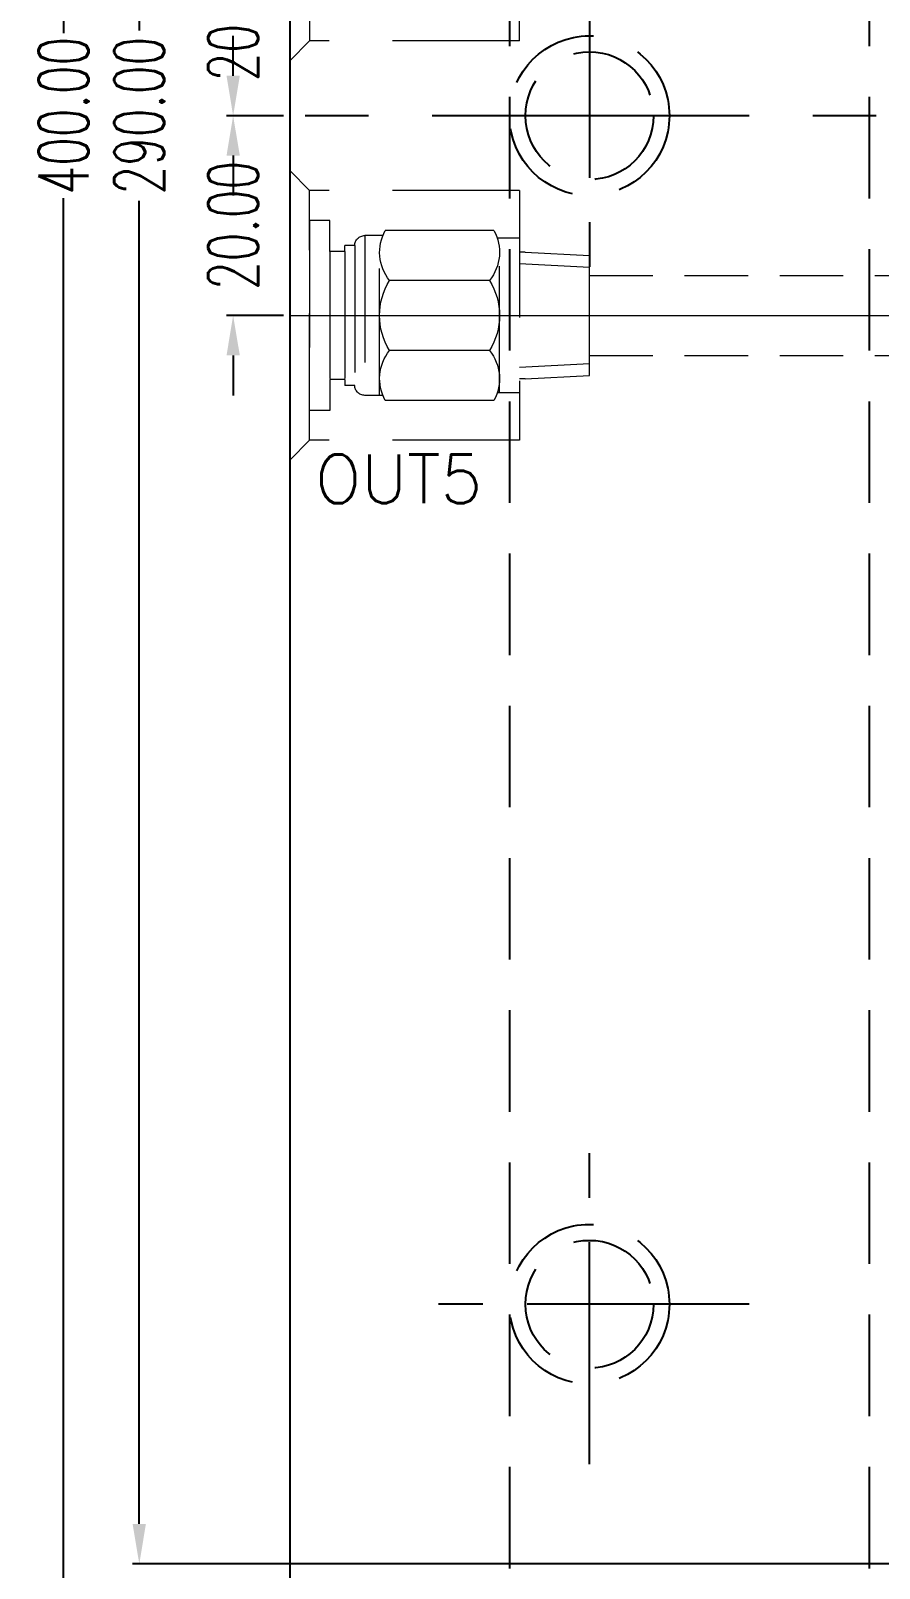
# Model space of a CAD drawing. Header units: inches. Extents: x 160917 to 162189, y -51061 to -50161.
# Drawn here: x 161370.5 to 161455.4, y -50557.6 to -50403.7 of the extents above; entities that cross this region are included whole.
import ezdxf
from ezdxf.enums import TextEntityAlignment as Align

# ---------------------------------------------------------------- set-up
doc = ezdxf.new("R2010")
doc.units = ezdxf.units.IN
doc.header["$LTSCALE"] = 2
doc.header["$MEASUREMENT"] = 0
doc.header["$PDMODE"] = 3
doc.header["$PDSIZE"] = 0.3125
doc.linetypes.add('CENTER', pattern=[50.8, 31.75, -6.35, 6.35, -6.35])
doc.linetypes.add('HIDDEN', pattern=[9.525, 6.35, -3.175])
doc.layers.get('0').update_dxf_attribs({"linetype": 'CONTINUOUS'})
doc.layers.get('Defpoints').update_dxf_attribs({"linetype": 'CONTINUOUS'})
for name, color, linetype in [('5', 5, 'CONTINUOUS'), ('COOL', 122, 'CONTINUOUS'), ('WT', 4, 'CONTINUOUS')]:
    doc.layers.add(name, color=color, linetype=linetype)
doc.layers.add('dim', color=3, linetype='CONTINUOUS', lineweight=15)
doc.layers.add('WR', color=122, linetype='HIDDEN', lineweight=18)
doc.styles.get("Standard").update_dxf_attribs({"font": 'txt.shx', "width": 0.67})
doc.dimstyles.new('2.00', dxfattribs={"dimtxt": 5, "dimasz": 4, "dimexe": 0.666, "dimexo": 0.626, "dimgap": 1, "dimtad": 0, "dimzin": 0, "dimdsep": 46, "dimtxsty": 'Standard', "dimcen": 0.09, "dimclrd": 3, "dimclre": 3, "dimclrt": 7, "dimazin": 0, "dimtfac": 1, "dimtofl": 0, "dimtmove": 0, "dimatfit": 0, "dimfxl": 0, "dimtolj": 1, "dimtzin": 0, "dimarcsym": 0})

# ---------------------------------------------------------------- blocks, each defined once
blk = doc.blocks.new('*D35640')
at = {"layer": 'Defpoints', "color": 0}
for p in [(161381.38, -50267.21), (161466.81, -50267.21), (161466.81, -50557.21)]:
    blk.add_point(p, dxfattribs=at)
at = {"layer": 'dim', "color": 3, "linetype": 'ByBlock', "lineweight": -2}
for p, q in [((161466.19, -50267.21), (161380.71, -50267.21)), ((161381.38, -50271.21), (161381.38, -50403.67)), ((161381.38, -50553.21), (161381.38, -50420.75)), ((161466.19, -50557.21), (161380.71, -50557.21))]:
    blk.add_line(p, q, dxfattribs=at)
at = {"layer": 'dim', "color": 3, "linetype": 'ByBlock'}
for points in [[(161382.04, -50271.21), (161380.71, -50271.21), (161381.38, -50267.21)], [(161380.71, -50553.21), (161382.04, -50553.21), (161381.38, -50557.21)]]:
    blk.add_solid(points, dxfattribs=at)
at = {"layer": 'dim', "color": 7, "linetype": 'ByBlock', "insert": (161381.38, -50412.21), "char_height": 5, "attachment_point": 5, "rotation": 90}
blk.add_mtext('\\A1;290.00', dxfattribs=at)
blk = doc.blocks.new('*D35641')
at = {"layer": 'Defpoints', "color": 0}
for p in [(161373.8, -50212.21), (161399.43, -50212.21), (161399.43, -50612.21)]:
    blk.add_point(p, dxfattribs=at)
at = {"layer": 'dim', "color": 3, "linetype": 'ByBlock', "lineweight": -2}
for p, q in [((161398.8, -50212.21), (161373.13, -50212.21)), ((161373.8, -50216.21), (161373.8, -50403.95)), ((161373.8, -50608.21), (161373.8, -50420.47)), ((161398.8, -50612.21), (161373.13, -50612.21))]:
    blk.add_line(p, q, dxfattribs=at)
at = {"layer": 'dim', "color": 3, "linetype": 'ByBlock'}
for points in [[(161374.47, -50216.21), (161373.13, -50216.21), (161373.8, -50212.21)], [(161373.13, -50608.21), (161374.47, -50608.21), (161373.8, -50612.21)]]:
    blk.add_solid(points, dxfattribs=at)
at = {"layer": 'dim', "color": 7, "linetype": 'ByBlock', "insert": (161373.8, -50412.21), "char_height": 5, "attachment_point": 5, "rotation": 90}
blk.add_mtext('\\A1;400.00', dxfattribs=at)
blk = doc.blocks.new('*D37207')
at = {"layer": 'Defpoints', "color": 0}
for p in [(161390.77, -50392.21), (161396.43, -50392.21), (161396.43, -50412.21)]:
    blk.add_point(p, dxfattribs=at)
at = {"layer": 'dim', "color": 3, "linetype": 'ByBlock', "lineweight": -2}
for p, q in [((161390.77, -50388.21), (161390.77, -50384.21)), ((161395.8, -50392.21), (161390.11, -50392.21)), ((161395.8, -50412.21), (161390.11, -50412.21)), ((161390.77, -50416.21), (161390.77, -50420.21))]:
    blk.add_line(p, q, dxfattribs=at)
at = {"layer": 'dim', "color": 3, "linetype": 'ByBlock'}
for points in [[(161390.11, -50388.21), (161391.44, -50388.21), (161390.77, -50392.21)], [(161391.44, -50416.21), (161390.11, -50416.21), (161390.77, -50412.21)]]:
    blk.add_solid(points, dxfattribs=at)
at = {"layer": 'dim', "color": 7, "linetype": 'ByBlock', "insert": (161390.77, -50402.31), "char_height": 5, "attachment_point": 5, "rotation": 90}
blk.add_mtext('\\A1;20.00', dxfattribs=at)
blk = doc.blocks.new('*D37215')
at = {"layer": 'Defpoints', "color": 0}
for p in [(161396.43, -50412.21), (161390.77, -50432.21), (161396.43, -50432.21)]:
    blk.add_point(p, dxfattribs=at)
at = {"layer": 'dim', "color": 3, "linetype": 'ByBlock', "lineweight": -2}
for p, q in [((161390.77, -50408.21), (161390.77, -50404.21)), ((161395.8, -50412.21), (161390.11, -50412.21)), ((161395.8, -50432.21), (161390.11, -50432.21)), ((161390.77, -50436.21), (161390.77, -50440.21))]:
    blk.add_line(p, q, dxfattribs=at)
at = {"layer": 'dim', "color": 3, "linetype": 'ByBlock'}
for points in [[(161390.11, -50408.21), (161391.44, -50408.21), (161390.77, -50412.21)], [(161391.44, -50436.21), (161390.11, -50436.21), (161390.77, -50432.21)]]:
    blk.add_solid(points, dxfattribs=at)
at = {"layer": 'dim', "color": 7, "linetype": 'ByBlock', "insert": (161390.77, -50423.2), "char_height": 5, "attachment_point": 5, "rotation": 90}
blk.add_mtext('\\A1;20.00', dxfattribs=at)
blk = doc.blocks.new('20150129.111502')
at = {"layer": '5', "color": 122, "linetype": 'HIDDEN', "lineweight": 0}
for p, q in [((0, 14.5), (0, -14.5)), ((2, 12.5), (0, 14.5)), ((2, 12.5), (2, -12.5)), ((23, 12.5), (2, 12.5)), ((23, -12.5), (23, 12.5)), ((2, -9.5), (2, 9.5)), ((4.01, 9.5), (2, 9.5)), ((4.01, 6.4), (4.01, 9.5)), ((7.51, -8), (7.51, 8)), ((9.33, 8), (7.51, 8)), ((9, 8), (9, -8)), ((20.43, 8.5), (9.57, 8.5)), ((23, 7.75), (20.77, 7.75)), ((21, 7.75), (21, -7.75)), ((4.01, -6.4), (4.01, 6.4)), ((5.51, 6.4), (4.01, 6.4)), ((5.51, 6.4), (5.51, 7)), ((6.51, 7), (5.51, 7)), ((5.51, 6.4), (5.51, 7)), ((5.51, -6.4), (5.51, 6.4)), ((6.51, -7), (6.51, 7)), ((23.56, 6.35), (23, 6.35)), ((23.56, 6.35), (30, 6.01)), ((23, 5.19), (30, 4.82)), ((30, 6.01), (30, -6.01)), ((20.01, 3.5), (9.99, 3.5)), ((20.01, -3.5), (9.99, -3.5)), ((23, -5.19), (30, -4.82)), ((23.56, -6.35), (30, -6.01)), ((5.51, -6.4), (4.01, -6.4)), ((4.01, -6.4), (4.01, -9.5)), ((5.51, -6.4), (5.51, -7)), ((5.51, -6.4), (5.51, -7)), ((6.51, -7), (5.51, -7)), ((23.56, -6.35), (23, -6.35)), ((9.33, -8), (7.51, -8)), ((20.43, -8.5), (9.57, -8.5)), ((23, -7.75), (20.77, -7.75)), ((4.01, -9.5), (2, -9.5)), ((2, -12.5), (0, -14.5)), ((23, -12.5), (2, -12.5))]:
    blk.add_line(p, q, dxfattribs=at)
at = {"layer": '5', "color": 122, "linetype": 'CENTER', "lineweight": 0, "ltscale": 0.5}
blk.add_line((0, 0), (30, 0), dxfattribs=at)
at = {"layer": '5', "color": 122, "linetype": 'HIDDEN', "lineweight": 0}
for centre, radius, start, end in [((7.51, 7), 1, 90, 180), ((13.47, 6.32), 4.47, 150.752, 219.0183), ((16.53, 6.32), 4.47, 320.9817, 29.248), ((15.66, 0), 6.66, 148.3016, 211.6984), ((14.34, 0), 6.66, 328.3016, 31.6984), ((13.47, -6.32), 4.47, 140.9817, 209.248), ((16.53, -6.32), 4.47, 330.752, 39.0183), ((7.51, -7), 1, 180, 270)]:
    blk.add_arc(centre, radius, start, end, dxfattribs=at)

msp = doc.modelspace()

# ---------------------------------------------------------------- linework, layer by layer
at = {"color": 8, "linetype": 'HIDDEN', "ltscale": 0.8}
for p, q in [((161418.428, -50212.211), (161418.428, -50612.211)), ((161454.428, -50212.211), (161454.428, -50612.211))]:
    msp.add_line(p, q, dxfattribs=at)
msp.add_line((161396.428, -50215.211), (161396.428, -50609.211))
at = {"color": 8, "linetype": 'CENTER', "ltscale": 0.35}
for p, q in [((161426.428, -50396.211), (161426.428, -50428.211)), ((161426.428, -50547.211), (161426.428, -50515.211)), ((161442.428, -50531.211), (161410.428, -50531.211))]:
    msp.add_line(p, q, dxfattribs=at)
at = {"linetype": 'CENTER', "ltscale": 0.5}
msp.add_line((161696.428, -50412.211), (161396.428, -50412.211), dxfattribs=at)
at = {"color": 8, "linetype": 'HIDDEN', "ltscale": 0.75}
for centre, radius in [((161426.428, -50412.211), 8), ((161426.428, -50412.211), 6.4), ((161426.428, -50531.211), 8), ((161426.428, -50531.211), 6.4)]:
    msp.add_circle(centre, radius, dxfattribs=at)
at = {"layer": 'WR', "linetype": 'HIDDEN', "ltscale": 0.5}
for p, q in [((161426.428, -50428.211), (161468.428, -50428.211)), ((161426.428, -50436.211), (161468.428, -50436.211))]:
    msp.add_line(p, q, dxfattribs=at)
at = {"layer": 'WR', "linetype": 'CENTER', "ltscale": 0.5}
msp.add_line((161426.428, -50432.211), (161468.428, -50432.211), dxfattribs=at)

# ---------------------------------------------------------------- block references
at = {"layer": 'WT', "linetype": 'ByBlock'}
msp.add_blockref('20150129.111502', (161396.428, -50392.211), dxfattribs=at)
at = {"layer": 'WT', "linetype": 'ByBlock', "xscale": -0.9999999999999991, "rotation": 180}
msp.add_blockref('20150129.111502', (161396.428, -50432.211), dxfattribs=at)

# ---------------------------------------------------------------- texts
at = {"layer": 'COOL', "color": 4}
msp.add_text('OUT5', height=4.8768, rotation=720, dxfattribs=at).set_placement((161407.348, -50448.581), align=Align.MIDDLE)

# ---------------------------------------------------------------- dimensions: what is measured, and where the dimension line sits
at = {"layer": 'dim', "linetype": 'ByBlock'}
for base, p1, p2, picture, middle in [((161373.8, -50212.211), (161399.428, -50612.211), (161399.428, -50212.211), '*D35641', (161373.8, -50412.211)), ((161381.376, -50267.211), (161466.811, -50557.211), (161466.811, -50267.211), '*D35640', (161381.376, -50412.211)), ((161390.773, -50392.211), (161396.428, -50412.211), (161396.428, -50392.211), '*D37207', (161390.773, -50402.306)), ((161390.773, -50432.211), (161396.428, -50412.211), (161396.428, -50432.211), '*D37215', (161390.773, -50423.197))]:
    dim = msp.add_linear_dim(base=base, p1=p1, p2=p2, angle=90, dimstyle='2.00', dxfattribs=at)
    dim.commit()
    dim.dimension.update_dxf_attribs({"geometry": picture, "text_midpoint": middle, "dimtype": 160})

doc.saveas('drawing.dxf')
